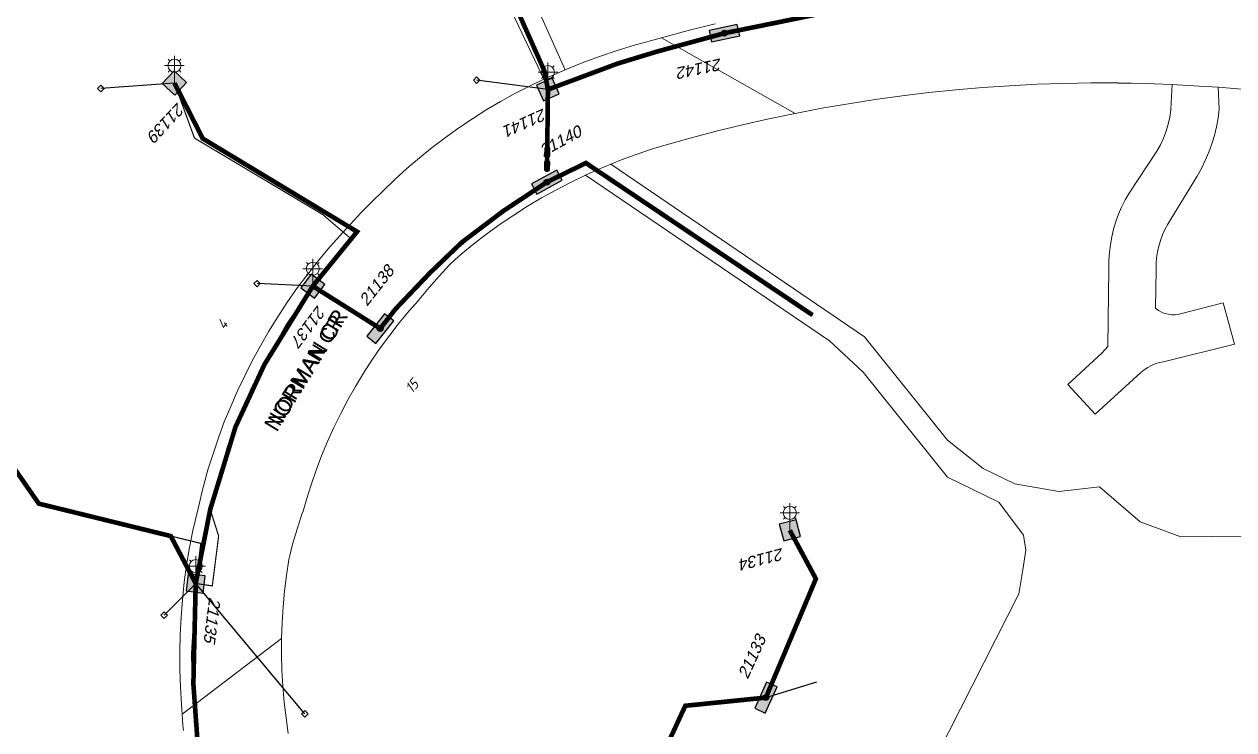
# Model space of a CAD drawing. Header units: metres. Extents: x 296308 to 298462, y 6229542 to 6231092.
# Drawn here: x 297593.7 to 297802, y 6230331.6 to 6230453.2 of the extents above; entities that cross this region are included whole.
import ezdxf
from ezdxf.enums import TextEntityAlignment as Align

# ---------------------------------------------------------------- set-up
doc = ezdxf.new("R2010")
doc.units = ezdxf.units.M
doc.linetypes.add('Cable Exist UG', pattern=[8.2, 4, -1.2, 1.8, -1.2])
doc.linetypes.add('IECLCENT', pattern=[15.5, 9.5, -2, 2, -2])
doc.layers.get('0').update_dxf_attribs({"color": 6})
doc.layers.add('Cadastre Land Parcels_SP_EXT', color=9, linetype='Continuous', lineweight=5)
doc.layers.add('Cadastre Roads_SP_EXT', color=94, linetype='Continuous', lineweight=15)
for name, color, linetype in [('Equip_LV_EXT', 7, 'Continuous'), ('Equip_SL_EXT', 7, 'Continuous'), ('Equip_SP_SL_EXT', 7, 'Continuous'), ('Mains_LV_EXT', 7, 'Continuous'), ('Mains_SL_EXT', 7, 'Continuous'), ('Notes_LV_MISC', 7, 'Continuous'), ('Notes_SP_MISC', 7, 'Continuous'), ('Services_SP_EXT', 7, 'Continuous'), ('SupportsUG_SP_LV_EXT', 7, 'Continuous'), ('SupportsUG_SP_LV_SL_EXT', 7, 'Continuous')]:
    doc.layers.add(name, color=color, linetype=linetype)
doc.styles.add('COLUMN_LABEL', font='arial.ttf')
doc.styles.add('iecARIAL', font='arial.ttf', dxfattribs={"height": 2})
doc.styles.add('ieISOCP', font='isocp.shx')
doc.styles.add('POLE_LABEL', font='arial.ttf')
doc.styles.get("Standard").update_dxf_attribs({"font": 'arial.ttf'})

# ---------------------------------------------------------------- blocks, each defined once
blk = doc.blocks.new('COLUMN_EXT')
blk.add_hatch(color=256).paths.add_polyline_path([(-1.49, 1.48), (-1.49, -1.49), (1.48, -1.49), (1.48, 1.48)])
blk.add_lwpolyline([(-1.49, -1.49), (1.48, -1.49), (1.48, 1.48), (-1.49, 1.48)], close=True)
at = {"style": 'COLUMN_LABEL', "oblique": 15, "flags": 8}
blk.add_attdef('ASSET_NUM', text='', height=2, dxfattribs=at).set_placement((2, 2), align=Align.BOTTOM_LEFT)
at = {"flags": 9}
for tag, style, p in [('STRUCTURE_PLANT_NUMBER', 'POLE_LABEL', (1.81, 0.03)), ('STREET_CODE', 'COLUMN_LABEL', (1.81, -0.2))]:
    blk.add_attdef(tag, text='', height=0.2, dxfattribs=dict(at, style=style)).set_placement(p, align=Align.MIDDLE_LEFT)
for tag, p in [('COLUMN_TYPE', (1.81, -0.4)), ('OWNED_BY', (1.81, -0.6)), ('STATE', (1.81, -0.8)), ('USAGE', (1.81, -1)), ('STREETNAME', (1.81, -1.6)), ('SUBURB', (1.81, -1.8)), ('LEGEND', (1.81, -1.2)), ('LOCATION', (1.81, -1.4)), ('NOTES', (1.81, -2))]:
    blk.add_attdef(tag, text='', height=0.2, dxfattribs=at).set_placement(p, align=Align.MIDDLE_LEFT)
at = {"flags": 1}
blk.add_attdef('Z', (1.81, -2.35), '', height=0.2, dxfattribs=at)
blk = doc.blocks.new('PILLAR_EXT')
blk.add_hatch(color=256).paths.add_polyline_path([(-2.475, 0.99), (-2.475, -0.99), (2.475, -0.99), (2.475, 0.99)])
blk.add_lwpolyline([(-2.475, -0.99), (2.475, -0.99), (2.475, 0.99), (-2.475, 0.99)], close=True)
at = {"style": 'iecARIAL', "oblique": 15, "flags": 8}
blk.add_attdef('ASSET_NUM', text='', height=2, dxfattribs=at).set_placement((1.5, 3.5), align=Align.BOTTOM_LEFT)
for tag, p, flags in [('OWNED_BY', (0, -0.2), 9), ('STATE', (0, -0.4), 9), ('SUPPORT_TYPE', (0, -0.6), 9), ('STREETNAME', (0, -1.8), 9), ('SUBURB', (0, -2), 1), ('USAGE', (0, -0.8), 9), ('LEGEND', (0, -1), 9), ('LOCATION', (0, -1.2), 9), ('NOTES', (0, -1.4), 9), ('PARENT', (0, -1.6), 9)]:
    blk.add_attdef(tag, p, '', height=0.2, dxfattribs=dict(flags=flags))
blk = doc.blocks.new('*U169')
at = {"lineweight": 15}
for p, q in [((0, 1.75), (0, 6.25)), ((-2.25, 4), (2.25, 4)), ((-1.46, 5.46), (-1.06, 5.06)), ((-1.46, 2.54), (-1.06, 2.94)), ((1.46, 5.46), (1.06, 5.06)), ((1.46, 2.54), (1.06, 2.94)), ((0, 0), (0, 2.5))]:
    blk.add_line(p, q, dxfattribs=at)
blk.add_circle((0, 4), 1.5, dxfattribs=at)
at = {"style": 'iecARIAL', "oblique": 15, "flags": 9}
blk.add_attdef('ASSET_NUM', text='', height=2, dxfattribs=at).set_placement((1.5, 1.5), align=Align.BOTTOM_RIGHT)
for tag, p, height, flags in [('OPERATING_VOLTAGE', (0.98, -1.65), 0.2, 9), ('ORIENTATION', (0.98, -1.85), 0.2, 9), ('OWNED_BY', (0.98, -2.05), 0.2, 9), ('STATE', (0.98, -2.25), 0.2, 9), ('CONSTRUCTED_VOLTAGE', (0.98, -0.65), 0.2, 9), ('CONTROL_TYPE', (0.98, -0.85), 0.2, 9), ('LANTERN_PURPOSE', (0.98, -1.05), 0.2, 9), ('LANTERN_TYPE', (0.98, -1.25), 0.2, 9), ('NO_PHASES', (0.98, -1.45), 0.2, 9), ('USAGE', (0.98, -2.45), 0.2, 9), ('CEXIST', (0.98, -2.65), 0.2, 9), ('CNEW', (0.98, -2.85), 0.2, 9), ('LNUMBER', (2.18, -3.25), 2.5, 8), ('CNUMBER', (0.98, -3.05), 0.2, 9), ('CREMOVE', (0.98, -3.25), 0.2, 9), ('CREPLACE', (0.98, -3.45), 0.2, 9), ('LKINGHEIGHT', (0.98, -3.65), 0.2, 9), ('LBRACKET', (0.98, -3.85), 0.2, 9), ('LBRACKETVOCAB', (0.98, -4.05), 0.2, 9), ('LCATEGORY', (0.98, -4.25), 0.2, 9), ('LCHARGE1', (0.98, -4.45), 0.2, 9), ('LCHARGE1PERCENT', (0.98, -4.65), 0.2, 9), ('LCHARGE2', (0.98, -4.85), 0.2, 9), ('LCHARGE2PERCENT', (0.98, -5.05), 0.2, 9), ('LCHARGE3', (0.98, -5.25), 0.2, 9), ('LCHARGE3PERCENT', (0.98, -5.45), 0.2, 9), ('LEXIST', (0.98, -5.65), 0.2, 9), ('LLAMP', (0.98, -5.85), 0.2, 9), ('LLAMPVOCAB', (0.98, -6.05), 0.2, 9), ('LMAST', (0.98, -6.25), 0.2, 9), ('LMASTVOCAB', (0.98, -6.45), 0.2, 9), ('LNEW', (0.98, -6.65), 0.2, 9), ('LANTNUMBER', (0.98, -6.85), 0.2, 9), ('LOUTREACH', (0.98, -7.25), 0.2, 9), ('LOUTREACHVOCAB', (0.98, -7.45), 0.2, 9), ('LRATECODE', (0.98, -7.65), 0.2, 9), ('LREMOVE', (0.98, -7.85), 0.2, 9), ('LREPLACE', (0.98, -8.05), 0.2, 9), ('LTYPE', (0.98, -8.25), 0.2, 9), ('LTYPEVOCAB', (0.98, -8.45), 0.2, 9), ('STREETNAME', (0.98, -9.25), 0.2, 9), ('SUBURB', (0.98, -9.45), 0.2, 1), ('LEGEND', (0.98, -8.65), 0.2, 9), ('LOCATION', (0.98, -8.85), 0.2, 9), ('NOTES', (0.98, -9.05), 0.2, 9)]:
    blk.add_attdef(tag, p, '', height=height, dxfattribs=dict(flags=flags))
blk = doc.blocks.new('CCP_EXT')
at = {"flags": 9}
for tag, p in [('STATE', (0, -1.8)), ('NOTES', (0, -2))]:
    blk.add_attdef(tag, text='', height=0.2, dxfattribs=at).set_placement(p, align=Align.MIDDLE_LEFT)
blk.add_wipeout([(0, 0.57), (0.57, 0), (0, -0.57), (-0.57, 0)])
blk.add_lwpolyline([(-0.57, 0), (0, 0.57), (0.57, 0), (0, -0.57), (-0.57, 0)])
at = {"flags": 1}
blk.add_attdef('Z', (0, 0), '', height=0.2, dxfattribs=at)
at = {"flags": 9}
for tag, p in [('CCP_TYPE', (0, 0)), ('CONSTRUCTED_VOLTAGE', (0, -0.2)), ('OPERATING_VOLTAGE', (0, -0.6)), ('ORIENTATION', (0, -0.8)), ('OWNED_BY', (0, -1)), ('NO_PHASES', (0, -0.4)), ('USAGE', (0, -1.2)), ('LEGEND', (0, -1.4)), ('LIFE_SUPPORT', (0, -1.6))]:
    blk.add_attdef(tag, text='', height=0.2, dxfattribs=at).set_placement(p, align=Align.MIDDLE_LEFT)
blk = doc.blocks.new('LV_STJ_EXT')
h = blk.add_hatch(color=256)
edge = h.paths.add_edge_path()
edge.add_ellipse((-0.59, 0.13), major_axis=(0.226, 0.226), ratio=1, start_angle=45, end_angle=135)
edge.add_line((-0.91, 0.13), (-0.91, -0.13))
edge.add_ellipse((-0.59, -0.13), major_axis=(0.226, 0.226), ratio=1, start_angle=135, end_angle=225)
edge.add_line((-0.59, -0.45), (0.59, -0.45))
edge.add_ellipse((0.59, -0.13), major_axis=(-0.226, 0.226), ratio=1, start_angle=135, end_angle=225)
edge.add_line((0.91, -0.13), (0.91, 0.13))
edge.add_ellipse((0.59, 0.13), major_axis=(-0.226, 0.226), ratio=1, start_angle=225, end_angle=315)
edge.add_line((0.59, 0.45), (-0.59, 0.45))
blk.add_lwpolyline([(-0.91, 0.13), (-0.91, -0.13, 0.414214), (-0.59, -0.45), (0.59, -0.45, 0.414214), (0.91, -0.13), (0.91, 0.13, 0.414214), (0.59, 0.45), (-0.59, 0.45, 0.414214)], format="xyb", close=True)
at = {"flags": 1}
blk.add_attdef('Z', (0, 0), '', height=0.2, dxfattribs=at)
at = {"flags": 9}
for tag, p in [('ORIENTATION', (0, 0)), ('USAGE', (0, -0.2)), ('LEGEND', (0, -0.4)), ('NOTES', (0, -0.6))]:
    blk.add_attdef(tag, text='', height=0.2, dxfattribs=at).set_placement(p, align=Align.MIDDLE_LEFT)
blk = doc.blocks.new('SL_STJ_EXT')
h = blk.add_hatch(color=256)
edge = h.paths.add_edge_path()
edge.add_ellipse((-0.59, 0.13), major_axis=(0.226, 0.226), ratio=1, start_angle=45, end_angle=135)
edge.add_line((-0.91, 0.13), (-0.91, -0.13))
edge.add_ellipse((-0.59, -0.13), major_axis=(0.226, 0.226), ratio=1, start_angle=135, end_angle=225)
edge.add_line((-0.59, -0.45), (0.59, -0.45))
edge.add_ellipse((0.59, -0.13), major_axis=(-0.226, 0.226), ratio=1, start_angle=135, end_angle=225)
edge.add_line((0.91, -0.13), (0.91, 0.13))
edge.add_ellipse((0.59, 0.13), major_axis=(-0.226, 0.226), ratio=1, start_angle=225, end_angle=315)
edge.add_line((0.59, 0.45), (-0.59, 0.45))
blk.add_lwpolyline([(-0.91, 0.13), (-0.91, -0.13, 0.414214), (-0.59, -0.45), (0.59, -0.45, 0.414214), (0.91, -0.13), (0.91, 0.13, 0.414214), (0.59, 0.45), (-0.59, 0.45, 0.414214)], format="xyb", close=True)
at = {"flags": 1}
blk.add_attdef('Z', (0, 0), '', height=0.2, dxfattribs=at)
at = {"flags": 9}
for tag, p in [('ORIENTATION', (0, 0)), ('USAGE', (0, -0.2)), ('LEGEND', (0, -0.4)), ('NOTES', (0, -0.6))]:
    blk.add_attdef(tag, text='', height=0.2, dxfattribs=at).set_placement(p, align=Align.MIDDLE_LEFT)
blk = doc.blocks.new('CONNECTOR_NODE_EXT')
h = blk.add_hatch(color=256)
edge = h.paths.add_edge_path()
edge.add_arc((0, 0), 0.5, 0, 360)
blk.add_circle((0, 0), 0.5)
at = {"flags": 1}
blk.add_attdef('Z', (0, 0), '', height=0.2, dxfattribs=at)
at = {"flags": 9}
for tag, p in [('CONNECTOR_TYPE', (0, 0)), ('CONSTRUCTED_VOLTAGE', (0, -0.2)), ('OPERATING_VOLTAGE', (0, -0.6)), ('ORIENTATION', (0, -0.8)), ('SUBTYPE', (0, -1)), ('NO_PHASES', (0, -0.4)), ('USAGE', (0, -1.2)), ('NOTES', (0, -1.4))]:
    blk.add_attdef(tag, text='', height=0.2, dxfattribs=at).set_placement(p, align=Align.MIDDLE_LEFT)

msp = doc.modelspace()

# ---------------------------------------------------------------- linework, layer by layer
at = {"layer": 'Cadastre Land Parcels_SP_EXT', "linetype": 'Continuous'}
for points in [[(297673.94, 6230463.18), (297683.21, 6230443.66), (297685.44, 6230444.65), (297686.86, 6230445.29), (297675.86, 6230469.94)], [(297675.86, 6230469.94), (297686.87, 6230445.29), (297689.81, 6230446.49), (297692.8, 6230447.6), (297695.81, 6230448.63), (297698.85, 6230449.55), (297703.45, 6230450.83), (297708.07, 6230452.06), (297712.7, 6230453.21)], [(297621.17, 6230331.5), (297621.06, 6230332.42), (297620.96, 6230333.35), (297620.95, 6230334.28), (297620.81, 6230335.94), (297620.62, 6230338.95), (297620.53, 6230341.97), (297620.53, 6230341.97), (297620.51, 6230344.98), (297620.58, 6230348), (297620.73, 6230351.01), (297620.97, 6230354.02), (297621.28, 6230357.02), (297621.69, 6230360.01), (297622.17, 6230362.98), (297622.75, 6230365.93), (297623.66, 6230369.72), (297624.54, 6230373.41), (297624.59, 6230373.59), (297625.37, 6230376.38), (297626.24, 6230379.16), (297627.18, 6230381.9), (297628.19, 6230384.63), (297629.29, 6230387.32), (297630.45, 6230389.98), (297631.7, 6230392.6), (297633.01, 6230395.19), (297634.4, 6230397.74), (297635.85, 6230400.26), (297637.38, 6230402.73), (297638.98, 6230405.16), (297640.64, 6230407.54), (297642.37, 6230409.87), (297644.16, 6230412.16), (297646.02, 6230414.39), (297647.94, 6230416.57), (297649.92, 6230418.69), (297651.71, 6230420.67), (297652.33, 6230421.3), (297653.58, 6230422.57), (297655.39, 6230424.3), (297655.51, 6230424.41), (297657.55, 6230426.38), (297659.64, 6230428.29), (297661.79, 6230430.13), (297663.99, 6230431.92), (297666.25, 6230433.64), (297668.55, 6230435.28), (297670.9, 6230436.87), (297673.3, 6230438.38), (297675.74, 6230439.82), (297678.22, 6230441.19), (297680.74, 6230442.49), (297683.21, 6230443.66), (297673.94, 6230463.18)], [(297712.7, 6230453.21), (297708.07, 6230452.06), (297703.45, 6230450.83), (297726.51, 6230437.79), (297731.09, 6230438.67), (297735.68, 6230439.46), (297740.28, 6230440.18), (297744.9, 6230440.81), (297749.53, 6230441.37), (297754.16, 6230441.85), (297758.8, 6230442.24), (297763.45, 6230442.56), (297768.11, 6230442.8), (297772.76, 6230442.95), (297777.42, 6230443.03), (297782.08, 6230443.02), (297786.74, 6230442.94), (297791.39, 6230442.77), (297796.05, 6230442.5), (297799.34, 6230442.31), (297804.08, 6230441.92)], [(297804.08, 6230441.92), (297799.34, 6230442.31), (297799.51, 6230438.5), (297799.32, 6230436.98), (297799.04, 6230435.48), (297798.68, 6230433.99), (297798.24, 6230432.52), (297797.72, 6230431.09), (297797.12, 6230429.68), (297796.45, 6230428.31), (297795.69, 6230426.97), (297791.2, 6230419.56), (297790.65, 6230418.69), (297790.17, 6230417.79), (297789.74, 6230416.86), (297789.39, 6230415.9), (297789.1, 6230414.92), (297788.88, 6230413.92), (297788.73, 6230412.91), (297788.65, 6230411.89), (297788.64, 6230410.87), (297788.56, 6230404.23), (297789.05, 6230403.86), (297789.59, 6230403.56), (297790.16, 6230403.33), (297790.76, 6230403.18), (297791.37, 6230403.1), (297791.99, 6230403.11), (297792.6, 6230403.2), (297800.2, 6230405.14), (297802.14, 6230398.04), (297789.93, 6230395.01), (297789.21, 6230394.87), (297788.51, 6230394.66), (297787.84, 6230394.38), (297787.2, 6230394.03), (297786.6, 6230393.61), (297786.04, 6230393.14), (297778.13, 6230385.96), (297773.42, 6230391.1), (297779.35, 6230396.53), (297780.33, 6230397.66), (297780.5, 6230411.13), (297780.51, 6230412.48), (297780.6, 6230413.84), (297780.77, 6230415.18), (297781.01, 6230416.52), (297781.33, 6230417.84), (297781.72, 6230419.14), (297782.18, 6230420.41), (297782.71, 6230421.66), (297783.32, 6230422.87), (297783.99, 6230424.05), (297788.78, 6230431.27), (297789.4, 6230432.38), (297789.92, 6230433.52), (297790.37, 6230434.7), (297790.72, 6230435.92), (297790.99, 6230437.15), (297791.17, 6230438.4), (297791.25, 6230439.66), (297791.4, 6230442.77), (297791.4, 6230442.77), (297786.74, 6230442.94), (297782.08, 6230443.03), (297777.42, 6230443.03), (297772.76, 6230442.95), (297768.11, 6230442.8), (297763.45, 6230442.56), (297758.8, 6230442.24), (297754.16, 6230441.85), (297749.53, 6230441.37), (297744.9, 6230440.81), (297740.28, 6230440.18), (297735.68, 6230439.46), (297731.09, 6230438.67), (297726.51, 6230437.79), (297721.95, 6230436.84), (297717.41, 6230435.81), (297712.88, 6230434.7), (297708.38, 6230433.51), (297703.89, 6230432.27), (297701.56, 6230431.57), (297699.26, 6230430.79), (297696.97, 6230429.96), (297694.72, 6230429.04), (297738.43, 6230399.3), (297752.75, 6230381.47), (297758.86, 6230376.6), (297764.33, 6230373.95), (297771.9, 6230372.66), (297778.9, 6230373.46), (297785.89, 6230367.43), (297792.92, 6230364.86), (297867.99, 6230365.67)], [(297867.99, 6230365.67), (297792.92, 6230364.86), (297785.88, 6230367.43), (297778.9, 6230373.46), (297771.91, 6230372.67), (297764.33, 6230373.95), (297764.33, 6230373.95), (297758.86, 6230376.6), (297752.75, 6230381.47), (297738.43, 6230399.3), (297694.72, 6230429.04), (297692.55, 6230428.15), (297692.51, 6230428.13), (297690.4, 6230427.14), (297732.38, 6230398.58), (297738.19, 6230393.21), (297752.71, 6230375.14), (297761.58, 6230370.84), (297765.79, 6230365.14), (297766.2, 6230362.52), (297765.67, 6230359.18), (297765.01, 6230355), (297740.86, 6230307.38)], [(297740.86, 6230307.38), (297765.01, 6230355), (297765.67, 6230359.18), (297766.2, 6230362.52), (297765.79, 6230365.14), (297761.58, 6230370.84), (297752.71, 6230375.14), (297738.19, 6230393.21), (297732.38, 6230398.58), (297690.4, 6230427.14), (297687.81, 6230425.88), (297685.3, 6230424.59), (297682.83, 6230423.22), (297680.41, 6230421.78), (297678.03, 6230420.27), (297675.69, 6230418.69), (297673.4, 6230417.04), (297671.17, 6230415.32), (297668.98, 6230413.54), (297667.87, 6230412.57), (297666.98, 6230411.68), (297665.18, 6230409.75), (297663.44, 6230407.78), (297661.76, 6230405.75), (297661.62, 6230405.57), (297660.01, 6230403.75), (297658.31, 6230401.7), (297656.68, 6230399.61), (297655.1, 6230397.46), (297653.6, 6230395.27), (297652.15, 6230393.04), (297650.78, 6230390.76), (297649.47, 6230388.45), (297648.23, 6230386.09), (297647.07, 6230383.7), (297645.97, 6230381.28), (297644.95, 6230378.82), (297644, 6230376.34), (297643.13, 6230373.83), (297642.33, 6230371.29), (297641.75, 6230369.24), (297641.56, 6230368.74), (297640.72, 6230366.16), (297639.95, 6230363.56), (297639.45, 6230361.65), (297639.31, 6230360.92), (297638.9, 6230358.21), (297638.57, 6230355.5), (297638.31, 6230352.78), (297638.14, 6230350.05), (297638.05, 6230347.32), (297638.04, 6230344.58), (297638.11, 6230341.85), (297638.27, 6230339.12), (297638.5, 6230336.39), (297638.82, 6230333.67), (297639.21, 6230330.97)], [(297639.21, 6230330.97), (297638.82, 6230333.67), (297638.5, 6230336.39), (297638.27, 6230339.12), (297638.11, 6230341.85), (297638.04, 6230344.58), (297638.05, 6230347.32), (297620.95, 6230334.28), (297620.96, 6230333.35), (297621.06, 6230332.42), (297621.17, 6230331.5)]]:
    msp.add_lwpolyline(points, dxfattribs=at)
at = {"layer": 'Mains_LV_EXT', "linetype": 'IECLCENT', "lineweight": 30, "ltscale": 0.5, "const_width": 0.2, "flags": 128}
for points in [[(297748.5, 6230457.45), (297736.08, 6230455.73), (297714.31, 6230451.6)], [(297714.31, 6230451.6), (297699.72, 6230447.39), (297683.91, 6230441.89)], [(297683.91, 6230441.89), (297683.79, 6230431.1)], [(297683.73, 6230425.95), (297678.89, 6230422.98), (297676.44, 6230421.47), (297662.15, 6230409.14), (297655.04, 6230400.73)], [(297655.04, 6230400.73), (297643.42, 6230408.03)], [(297623.26, 6230356.81), (297624.14, 6230363.71), (297596.24, 6230370.56), (297589.43, 6230380.38)], [(297721.44, 6230337.15), (297730.06, 6230357.61), (297725.57, 6230365.96)], [(297631.33, 6230301.58), (297630.38, 6230303.92), (297626.89, 6230313.89), (297623.64, 6230328.72), (297622.52, 6230344.22), (297623.26, 6230356.81)], [(297693.89, 6230322.44), (297697.93, 6230323.35), (297700.77, 6230324.84), (297703.27, 6230327.1), (297705.25, 6230330.29), (297707.57, 6230335.74), (297721.44, 6230337.15)]]:
    msp.add_lwpolyline(points, dxfattribs=at)
at = {"layer": 'Mains_SL_EXT', "linetype": 'Cable Exist UG'}
for points in [[(297714.31, 6230451.6), (297732.34, 6230455.27), (297748.5, 6230457.45)], [(297683.91, 6230441.89), (297695.85, 6230446.35), (297702.67, 6230448.43), (297714.31, 6230451.6)], [(297683.91, 6230441.89), (297683.77, 6230428.77)], [(297683.73, 6230425.95), (297690.46, 6230429.24), (297729.48, 6230403.05)], [(297683.73, 6230425.95), (297676.19, 6230420.94), (297669.08, 6230415.57), (297663.58, 6230410.29), (297657.72, 6230404.15), (297655.04, 6230400.73)], [(297655.04, 6230400.73), (297643.42, 6230408.03)], [(297623.26, 6230356.81), (297618.96, 6230364.98), (297596.24, 6230370.56), (297589.43, 6230380.38)], [(297721.44, 6230337.15), (297730.06, 6230357.61), (297725.57, 6230365.96)], [(297634.87, 6230294.68), (297631.98, 6230300.32), (297630.94, 6230300.34), (297630.13, 6230302.04), (297630.82, 6230302.95), (297629.98, 6230305.08), (297626.75, 6230314.54), (297623.61, 6230329.11), (297622.86, 6230339.51), (297623.26, 6230356.81)], [(297693.89, 6230322.44), (297698.96, 6230323.9), (297701.79, 6230325.77), (297704.48, 6230329.05), (297707.57, 6230335.74), (297721.44, 6230337.15)]]:
    msp.add_lwpolyline(points, dxfattribs=at)
at = {"layer": 'Notes_SP_MISC', "const_width": 0.8}
for points in [[(297714.31, 6230451.6), (297732.34, 6230455.27), (297748.5, 6230457.45)], [(297683.91, 6230441.89), (297695.85, 6230446.35), (297702.67, 6230448.43), (297714.31, 6230451.6)], [(297683.91, 6230441.89), (297683.77, 6230428.77)], [(297683.73, 6230425.95), (297690.46, 6230429.24), (297729.48, 6230403.05)], [(297683.73, 6230425.95), (297676.19, 6230420.94), (297669.08, 6230415.57), (297663.58, 6230410.29), (297657.72, 6230404.15), (297655.04, 6230400.73)], [(297655.04, 6230400.73), (297643.42, 6230408.03)], [(297623.26, 6230356.81), (297618.96, 6230364.98), (297596.24, 6230370.56), (297589.43, 6230380.38)], [(297721.44, 6230337.15), (297730.06, 6230357.61), (297725.57, 6230365.96)], [(297634.87, 6230294.68), (297631.98, 6230300.32), (297630.94, 6230300.34), (297630.13, 6230302.04), (297630.82, 6230302.95), (297629.98, 6230305.08), (297626.75, 6230314.54), (297623.61, 6230329.11), (297622.86, 6230339.51), (297623.26, 6230356.81)], [(297693.89, 6230322.44), (297698.96, 6230323.9), (297701.79, 6230325.77), (297704.48, 6230329.05), (297707.57, 6230335.74), (297721.44, 6230337.15)]]:
    msp.add_lwpolyline(points, dxfattribs=at)
at = {"layer": 'Services_SP_EXT'}
msp.add_lwpolyline([(297721.44, 6230337.15), (297730.2, 6230339.88)], dxfattribs=at)

# ---------------------------------------------------------------- block references
at = {"layer": 'Equip_LV_EXT', "rotation": 268.1930126067459}
msp.add_blockref('LV_STJ_EXT', (297683.79, 6230431.1), dxfattribs=at)
at = {"layer": 'Equip_SL_EXT'}
for p in [(297714.31, 6230451.6), (297683.73, 6230425.95), (297655.04, 6230400.73), (297721.44, 6230337.15)]:
    msp.add_blockref('CONNECTOR_NODE_EXT', p, dxfattribs=at)
at = {"layer": 'Equip_SL_EXT', "rotation": 268.1930126067459}
msp.add_blockref('SL_STJ_EXT', (297683.77, 6230428.77), dxfattribs=at)
at = {"layer": 'Equip_SP_SL_EXT', "xscale": 0.75, "yscale": 0.75, "zscale": 0.75}
for p in [(297619.6, 6230443.01), (297683.91, 6230441.89), (297643.42, 6230408.03), (297725.57, 6230365.96), (297623.26, 6230356.81)]:
    msp.add_blockref('*U169', p, dxfattribs=at)
at = {"layer": 'Notes_LV_MISC'}
ref = msp.add_blockref('PILLAR_EXT', (297714.31, 6230451.6), dxfattribs=dict(at, rotation=191.8735564279918))
ref.add_attrib('ASSET_NUM', '21142', dxfattribs={"layer": '0', "height": 2, "rotation": 191.8736, "style": 'iecARIAL', "oblique": 15}).set_placement((297713.56, 6230447.87), align=Align.BOTTOM_LEFT)
ref = msp.add_blockref('COLUMN_EXT', (297619.6, 6230443.01), dxfattribs=dict(at, rotation=226.8848427812102))
ref.add_attrib('ASSET_NUM', '21139', dxfattribs={"layer": '0', "height": 2, "rotation": 226.8848, "style": 'COLUMN_LABEL', "oblique": 15}).set_placement((297619.7, 6230440.18), align=Align.BOTTOM_LEFT)
ref = msp.add_blockref('COLUMN_EXT', (297683.91, 6230441.89), dxfattribs=dict(at, rotation=204.1822086602874))
ref.add_attrib('ASSET_NUM', '21141', dxfattribs={"layer": '0', "height": 2, "rotation": 204.1822, "style": 'COLUMN_LABEL', "oblique": 15}).set_placement((297682.91, 6230439.24), align=Align.BOTTOM_LEFT)
ref = msp.add_blockref('PILLAR_EXT', (297683.73, 6230425.95), dxfattribs=dict(at, rotation=28.63752194881977))
ref.add_attrib('ASSET_NUM', '21140', dxfattribs={"layer": '0', "height": 2, "rotation": 28.6375, "style": 'iecARIAL', "oblique": 15}).set_placement((297683.37, 6230429.74), align=Align.BOTTOM_LEFT)
ref = msp.add_blockref('PILLAR_EXT', (297655.04, 6230400.73), dxfattribs=dict(at, rotation=51.66778788830761))
ref.add_attrib('ASSET_NUM', '21138', dxfattribs={"layer": '0', "height": 2, "rotation": 51.6678, "style": 'iecARIAL', "oblique": 15}).set_placement((297653.22, 6230404.08), align=Align.BOTTOM_LEFT)
ref = msp.add_blockref('COLUMN_EXT', (297643.42, 6230408.03), dxfattribs=dict(at, rotation=232.7280937401588))
ref.add_attrib('ASSET_NUM', '21137', dxfattribs={"layer": '0', "height": 2, "rotation": 232.7281, "style": 'COLUMN_LABEL', "oblique": 15}).set_placement((297643.8, 6230405.23), align=Align.BOTTOM_LEFT)
ref = msp.add_blockref('COLUMN_EXT', (297725.57, 6230365.96), dxfattribs=dict(at, rotation=194.6139589946935))
ref.add_attrib('ASSET_NUM', '21134', dxfattribs={"layer": '0', "height": 2, "rotation": 194.614, "style": 'COLUMN_LABEL', "oblique": 15}).set_placement((297724.14, 6230363.52), align=Align.BOTTOM_LEFT)
ref = msp.add_blockref('COLUMN_EXT', (297623.26, 6230356.81), dxfattribs=dict(at, rotation=262.7885581920996))
ref.add_attrib('ASSET_NUM', '21135', dxfattribs={"layer": '0', "height": 2, "rotation": 262.7886, "style": 'COLUMN_LABEL', "oblique": 15}).set_placement((297625, 6230354.57), align=Align.BOTTOM_LEFT)
ref = msp.add_blockref('PILLAR_EXT', (297721.44, 6230337.15), dxfattribs=dict(at, rotation=65.57638383794925))
ref.add_attrib('ASSET_NUM', '21133', dxfattribs={"layer": '0', "height": 2, "rotation": 65.5764, "style": 'iecARIAL', "oblique": 15}).set_placement((297718.87, 6230339.97), align=Align.BOTTOM_LEFT)
at = {"layer": 'Services_SP_EXT'}
for p in [(297606.94, 6230442.08), (297617.82, 6230351.35)]:
    msp.add_blockref('CCP_EXT', p, dxfattribs=at)
at = {"layer": 'SupportsUG_SP_LV_EXT'}
ref = msp.add_blockref('PILLAR_EXT', (297714.31, 6230451.6), dxfattribs=dict(at, rotation=191.8735564279918))
ref.add_attrib('ASSET_NUM', '21142', dxfattribs={"layer": '0', "height": 2, "rotation": 191.8736, "style": 'iecARIAL', "oblique": 15}).set_placement((297713.56, 6230447.87), align=Align.BOTTOM_LEFT)
ref = msp.add_blockref('PILLAR_EXT', (297683.73, 6230425.95), dxfattribs=dict(at, rotation=28.63752194881977))
ref.add_attrib('ASSET_NUM', '21140', dxfattribs={"layer": '0', "height": 2, "rotation": 28.6375, "style": 'iecARIAL', "oblique": 15}).set_placement((297683.37, 6230429.74), align=Align.BOTTOM_LEFT)
ref = msp.add_blockref('PILLAR_EXT', (297655.04, 6230400.73), dxfattribs=dict(at, rotation=51.66778788830761))
ref.add_attrib('ASSET_NUM', '21138', dxfattribs={"layer": '0', "height": 2, "rotation": 51.6678, "style": 'iecARIAL', "oblique": 15}).set_placement((297653.22, 6230404.08), align=Align.BOTTOM_LEFT)
ref = msp.add_blockref('PILLAR_EXT', (297721.44, 6230337.15), dxfattribs=dict(at, rotation=65.57638383794925))
ref.add_attrib('ASSET_NUM', '21133', dxfattribs={"layer": '0', "height": 2, "rotation": 65.5764, "style": 'iecARIAL', "oblique": 15}).set_placement((297718.87, 6230339.97), align=Align.BOTTOM_LEFT)
at = {"layer": 'SupportsUG_SP_LV_SL_EXT'}
ref = msp.add_blockref('COLUMN_EXT', (297619.6, 6230443.01), dxfattribs=dict(at, rotation=226.8848427812102))
ref.add_attrib('ASSET_NUM', '21139', dxfattribs={"layer": '0', "height": 2, "rotation": 226.8848, "style": 'COLUMN_LABEL', "oblique": 15}).set_placement((297619.7, 6230440.18), align=Align.BOTTOM_LEFT)
ref = msp.add_blockref('COLUMN_EXT', (297683.91, 6230441.89), dxfattribs=dict(at, rotation=204.1822086602874))
ref.add_attrib('ASSET_NUM', '21141', dxfattribs={"layer": '0', "height": 2, "rotation": 204.1822, "style": 'COLUMN_LABEL', "oblique": 15}).set_placement((297682.91, 6230439.24), align=Align.BOTTOM_LEFT)
ref = msp.add_blockref('COLUMN_EXT', (297643.42, 6230408.03), dxfattribs=dict(at, rotation=232.7280937401588))
ref.add_attrib('ASSET_NUM', '21137', dxfattribs={"layer": '0', "height": 2, "rotation": 232.7281, "style": 'COLUMN_LABEL', "oblique": 15}).set_placement((297643.8, 6230405.23), align=Align.BOTTOM_LEFT)
ref = msp.add_blockref('COLUMN_EXT', (297725.57, 6230365.96), dxfattribs=dict(at, rotation=194.6139589946935))
ref.add_attrib('ASSET_NUM', '21134', dxfattribs={"layer": '0', "height": 2, "rotation": 194.614, "style": 'COLUMN_LABEL', "oblique": 15}).set_placement((297724.14, 6230363.52), align=Align.BOTTOM_LEFT)
ref = msp.add_blockref('COLUMN_EXT', (297623.26, 6230356.81), dxfattribs=dict(at, rotation=262.7885581920996))
ref.add_attrib('ASSET_NUM', '21135', dxfattribs={"layer": '0', "height": 2, "rotation": 262.7886, "style": 'COLUMN_LABEL', "oblique": 15}).set_placement((297625, 6230354.57), align=Align.BOTTOM_LEFT)

# ---------------------------------------------------------------- texts
at = {"layer": 'Cadastre Land Parcels_SP_EXT', "style": 'ieISOCP', "oblique": 15}
for s, rotation, p in [('4', 52.1007, (297628.19, 6230400.41)), ('15', 49.1128, (297660.5, 6230389.46))]:
    msp.add_text(s, height=1.8, rotation=rotation, dxfattribs=at).set_placement(p)
at = {"layer": 'Cadastre Roads_SP_EXT'}
msp.add_text('NORMAN CR', height=2.75, rotation=58.5496, dxfattribs=at).set_placement((297642.24, 6230393.58), align=Align.MIDDLE_CENTER)
at = {"layer": 'Notes_LV_MISC'}
msp.add_text('NORMAN CR', height=2.5, rotation=58.5496, dxfattribs=at).set_placement((297642.24, 6230393.58), align=Align.MIDDLE_CENTER)

# ---------------------------------------------------------------- next in the draw order: linework, layer by layer
at = {"layer": 'Services_SP_EXT'}
for points in [[(297619.6, 6230443.01), (297606.94, 6230442.08)], [(297623.27, 6230356.81), (297617.82, 6230351.35)]]:
    msp.add_lwpolyline(points, dxfattribs=at)

# ---------------------------------------------------------------- next in the draw order: block references
for p in [(297671.64, 6230443.53), (297633.82, 6230408.46), (297642.03, 6230334.37)]:
    msp.add_blockref('CCP_EXT', p, dxfattribs=at)

# ---------------------------------------------------------------- next in the draw order: linework, layer by layer
at = {"layer": 'Cadastre Roads_SP_EXT', "linetype": 'Continuous'}
msp.add_lwpolyline([(297638.05, 6230347.32), (297638.14, 6230350.05), (297638.31, 6230352.78), (297638.57, 6230355.5), (297638.9, 6230358.21), (297639.31, 6230360.92), (297639.45, 6230361.65), (297639.95, 6230363.56), (297640.72, 6230366.16), (297641.56, 6230368.74), (297641.75, 6230369.24), (297642.33, 6230371.29), (297643.13, 6230373.83), (297644, 6230376.34), (297644.95, 6230378.82), (297645.97, 6230381.28), (297647.07, 6230383.7), (297648.23, 6230386.09), (297649.47, 6230388.45), (297650.78, 6230390.76), (297652.15, 6230393.04), (297653.6, 6230395.27), (297655.1, 6230397.46), (297656.68, 6230399.61), (297658.31, 6230401.7), (297660.01, 6230403.75), (297661.62, 6230405.57), (297661.76, 6230405.75), (297663.44, 6230407.78), (297665.18, 6230409.75), (297666.98, 6230411.68), (297667.87, 6230412.57), (297668.98, 6230413.54), (297671.17, 6230415.32), (297673.4, 6230417.04), (297675.69, 6230418.69), (297678.03, 6230420.27), (297680.41, 6230421.78), (297682.83, 6230423.22), (297685.3, 6230424.59), (297687.81, 6230425.88), (297690.4, 6230427.14), (297692.51, 6230428.13), (297692.55, 6230428.15), (297694.72, 6230429.04), (297696.97, 6230429.96), (297699.26, 6230430.79), (297701.56, 6230431.57), (297703.89, 6230432.27), (297708.38, 6230433.51), (297712.88, 6230434.7), (297717.41, 6230435.81), (297721.95, 6230436.84), (297726.51, 6230437.79), (297703.45, 6230450.83), (297698.85, 6230449.55), (297695.81, 6230448.63), (297692.8, 6230447.6), (297689.81, 6230446.49), (297686.86, 6230445.29), (297685.44, 6230444.65), (297683.21, 6230443.66), (297680.74, 6230442.49), (297678.22, 6230441.19), (297675.74, 6230439.82), (297673.3, 6230438.38), (297670.9, 6230436.87), (297668.55, 6230435.28), (297666.25, 6230433.64), (297663.99, 6230431.92), (297661.79, 6230430.13), (297659.64, 6230428.29), (297657.55, 6230426.38), (297655.51, 6230424.41), (297655.39, 6230424.3), (297653.58, 6230422.57), (297652.33, 6230421.3), (297651.71, 6230420.67), (297649.92, 6230418.69), (297647.94, 6230416.57), (297646.02, 6230414.39), (297644.16, 6230412.16), (297642.37, 6230409.87), (297640.64, 6230407.54), (297638.98, 6230405.16), (297637.38, 6230402.73), (297635.85, 6230400.26), (297634.4, 6230397.74), (297633.01, 6230395.19), (297631.7, 6230392.6), (297630.45, 6230389.98), (297629.29, 6230387.32), (297628.19, 6230384.63), (297627.18, 6230381.9), (297626.24, 6230379.16), (297625.37, 6230376.38), (297624.59, 6230373.59), (297624.54, 6230373.41), (297623.66, 6230369.72), (297622.75, 6230365.93), (297622.17, 6230362.98), (297621.69, 6230360.01), (297621.28, 6230357.02), (297620.97, 6230354.02), (297620.73, 6230351.01), (297620.58, 6230348), (297620.51, 6230344.98), (297620.53, 6230341.97), (297620.62, 6230338.95), (297620.81, 6230335.94), (297620.95, 6230334.28), (297638.05, 6230347.32)], close=True, dxfattribs=at)
at = {"layer": 'Mains_LV_EXT', "linetype": 'IECLCENT', "lineweight": 30, "ltscale": 0.5, "const_width": 0.2, "flags": 128}
for points in [[(297643.42, 6230408.03), (297649.9, 6230416.28), (297645.18, 6230420.33), (297623.05, 6230433.53), (297619.6, 6230443.01)], [(297623.26, 6230356.81), (297626.12, 6230356.39), (297627.21, 6230364.98), (297625.72, 6230369.7), (297628.73, 6230380.35), (297632.75, 6230390.25), (297638.85, 6230401.4), (297643.42, 6230408.03)]]:
    msp.add_lwpolyline(points, dxfattribs=at)
at = {"layer": 'Mains_SL_EXT', "linetype": 'Cable Exist UG'}
for points in [[(297683.91, 6230441.89), (297683.31, 6230445.1), (297675.17, 6230463.36), (297670, 6230470.66), (297642.6, 6230490.16), (297640.73, 6230495.9)], [(297643.42, 6230408.03), (297651.05, 6230417.41), (297624.48, 6230433.45), (297619.6, 6230443.01)], [(297623.26, 6230356.81), (297625.76, 6230369.56), (297630.11, 6230383.76), (297635.09, 6230394.52), (297643.42, 6230408.03)]]:
    msp.add_lwpolyline(points, dxfattribs=at)
at = {"layer": 'Notes_SP_MISC', "const_width": 0.8}
for points in [[(297683.91, 6230441.89), (297683.31, 6230445.1), (297675.17, 6230463.36), (297670, 6230470.66), (297642.6, 6230490.16), (297640.73, 6230495.9)], [(297643.42, 6230408.03), (297651.05, 6230417.41), (297624.48, 6230433.45), (297619.6, 6230443.01)], [(297623.26, 6230356.81), (297625.76, 6230369.56), (297630.11, 6230383.76), (297635.09, 6230394.52), (297643.42, 6230408.03)]]:
    msp.add_lwpolyline(points, dxfattribs=at)
at = {"layer": 'Services_SP_EXT'}
for points in [[(297683.91, 6230441.89), (297671.64, 6230443.53)], [(297643.42, 6230408.03), (297633.82, 6230408.46)], [(297642.03, 6230334.37), (297623.26, 6230356.81)]]:
    msp.add_lwpolyline(points, dxfattribs=at)

doc.saveas('drawing.dxf')
